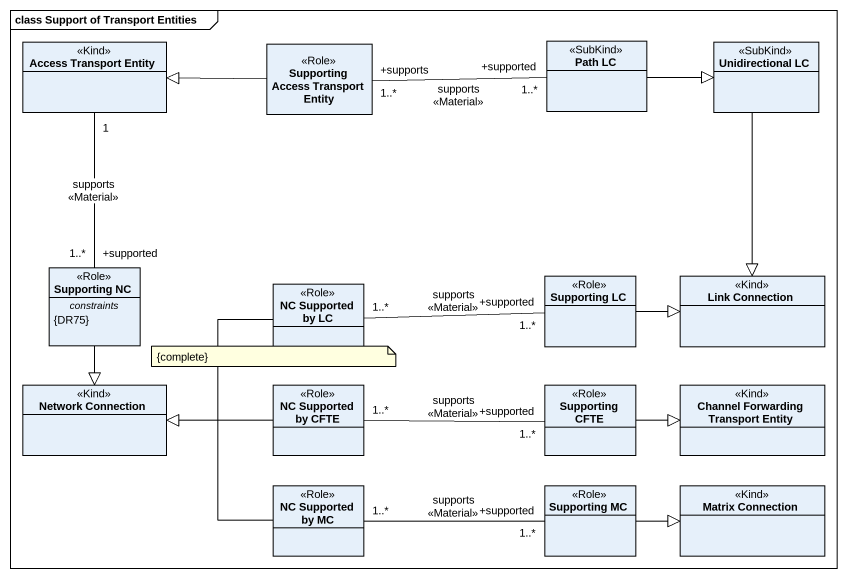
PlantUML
@startuml
mainframe class Support of Transport Entities
hide circle
hide empty members
class "Access Transport Entity" as Access_Transport_Entity <<Kind>>
class "Supporting Access Transport Entity" as Supporting_Access_Transport <<Role>>
class "Path LC" as Path_LC <<SubKind>>
class "Unidirectional LC" as Unidirectional_LC <<SubKind>>
class "Supporting NC" as Supporting_NC <<Role>> {
  -- constraints --
  {DR75}
}
class "NC Supported by LC" as NC_Supported_by_LC <<Role>>
class "Supporting LC" as Supporting_LC <<Role>>
class "Link Connection" as Link_Connection <<Kind>>
class "Network Connection" as Network_Connection <<Kind>>
class "NC Supported by CFTE" as NC_Supported_by_CFTE <<Role>>
class "Supporting CFTE" as Supporting_CFTE <<Role>>
class "Channel Forwarding Transport Entity" as Channel_Forwarding <<Kind>>
class "NC Supported by MC" as NC_Supported_by_MC <<Role>>
class "Supporting MC" as Supporting_MC <<Role>>
class "Matrix Connection" as Matrix_Connection <<Kind>>
Supporting_Access_Transport -left-|> Access_Transport_Entity
Supporting_Access_Transport "+supports\n1..*" -right- "+supported\n1..*" Path_LC : supports\n<<Material>>
Path_LC -right-|> Unidirectional_LC
Unidirectional_LC --|> Link_Connection
Supporting_NC "+supported\n1..*" -up- "1" Access_Transport_Entity : supports\n<<Material>>
Supporting_NC --|> Network_Connection
NC_Supported_by_LC -left-|> Network_Connection
Supporting_LC "+supported\n1..*" -left- "1..*" NC_Supported_by_LC : supports\n<<Material>>
Supporting_LC -right-|> Link_Connection
NC_Supported_by_CFTE -left-|> Network_Connection
Supporting_CFTE "+supported\n1..*" -left- "1..*" NC_Supported_by_CFTE : supports\n<<Material>>
Supporting_CFTE -right-|> Channel_Forwarding
NC_Supported_by_MC -left-|> Network_Connection
Supporting_MC "+supported\n1..*" -left- "1..*" NC_Supported_by_MC : supports\n<<Material>>
Supporting_MC -right-|> Matrix_Connection
note as N1
  {complete}
end note
@enduml
